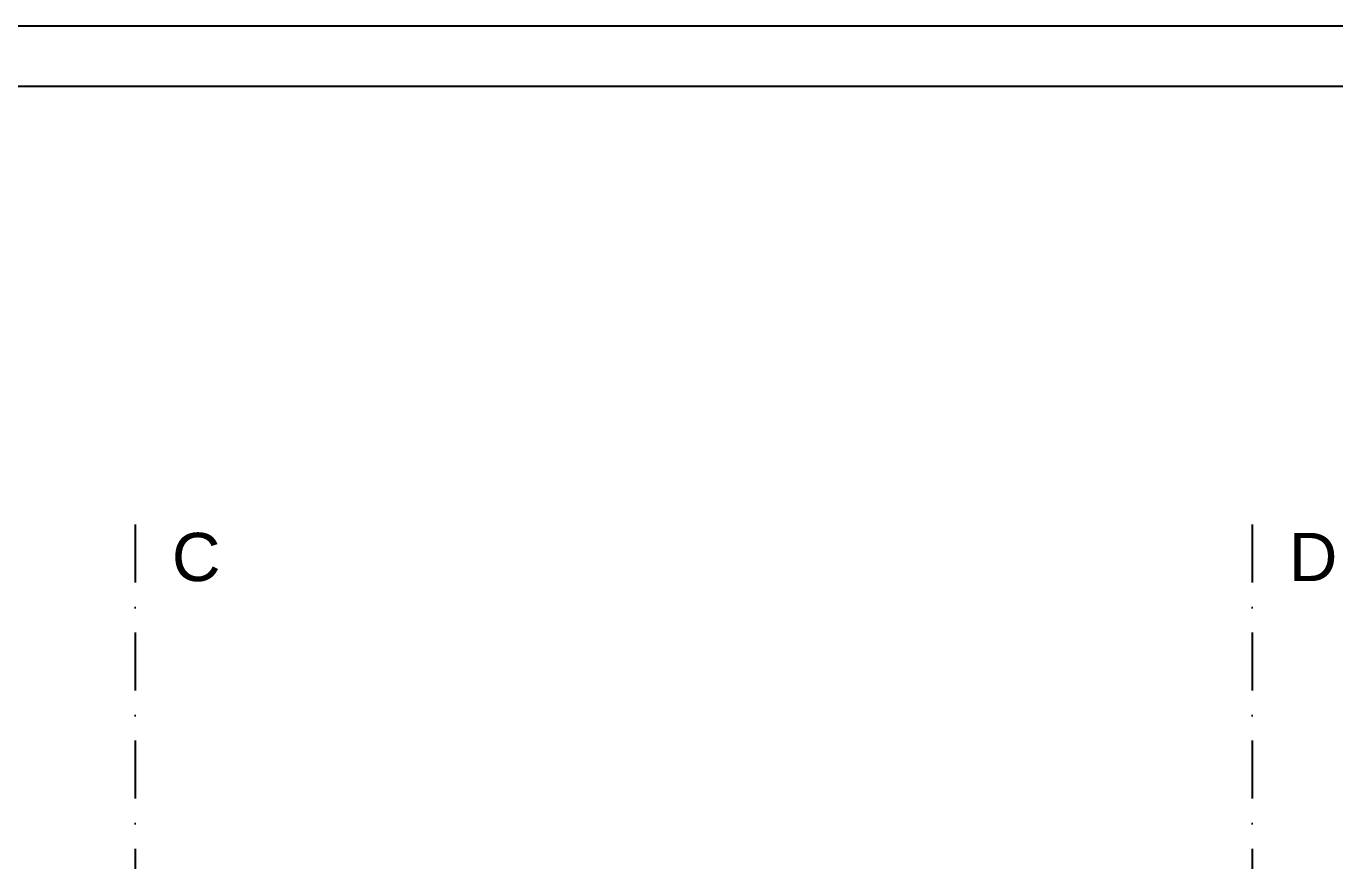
# Model space of a CAD drawing. Extents: x 3792242 to 5145247, y -1546315 to -1031918.
# Drawn here: x 3897728 to 3903158, y -1487340 to -1483880 of the extents above; entities that cross this region are included whole.
import ezdxf

# ---------------------------------------------------------------- set-up
doc = ezdxf.new("R2010")
doc.units = 0
doc.header["$MEASUREMENT"] = 0
doc.linetypes.add('BODKOCIARKOVANA_3', pattern=[5.6, 3, -1.3, 0, -1.3])
doc.layers.add('osi', color=253, linetype='CONTINUOUS')
doc.layers.add('TENKÁ', color=7, linetype='CONTINUOUS')
doc.styles.add('styl1', font='arial.ttf')

msp = doc.modelspace()

# ---------------------------------------------------------------- linework, layer by layer
at = {"layer": 'osi', "linetype": 'BODKOCIARKOVANA_3', "ltscale": 80}
for p, q in [((3898180, -1485946), (3898180, -1508356)), ((3902815, -1485946), (3902815, -1508356))]:
    msp.add_line(p, q, dxfattribs=at)
at = {"layer": 'TENKÁ', "color": 7}
for p, q in [((3962617, -1483879.516), (3885421.311, -1483879.516)), ((3962367, -1484129.516), (3885671.311, -1484129.516))]:
    msp.add_line(p, q, dxfattribs=at)

# ---------------------------------------------------------------- texts
at = {"layer": 'TENKÁ', "ltscale": 0.25, "style": 'styl1'}
for s, p in [('C', (3898332.054, -1486180.5)), ('D', (3902967.054, -1486180.5))]:
    msp.add_text(s, height=200, dxfattribs=at).set_placement(p)

doc.saveas('drawing.dxf')
